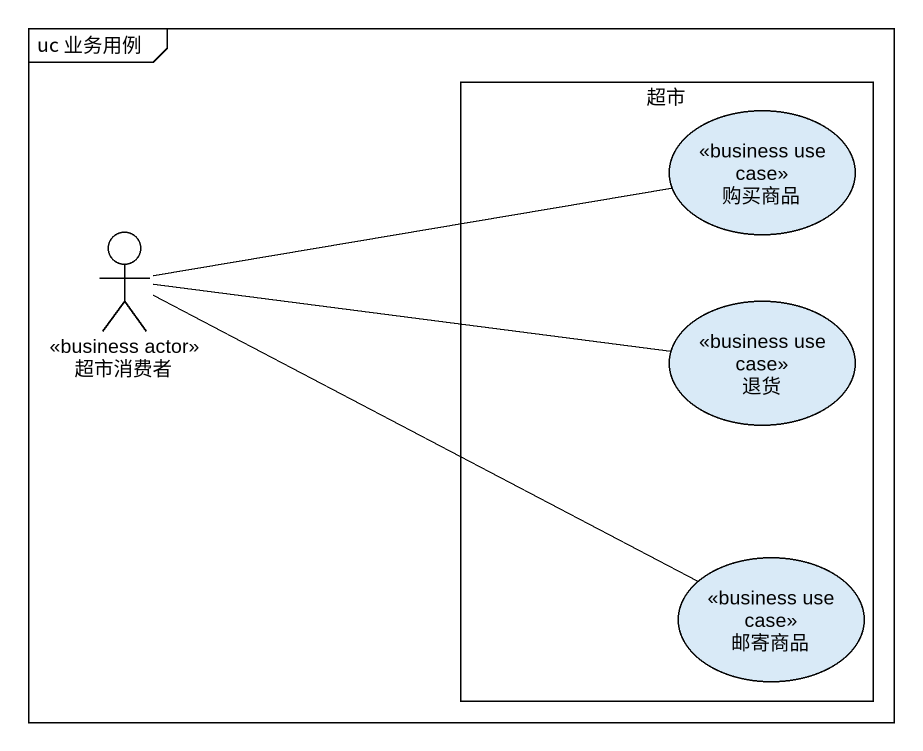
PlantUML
@startuml
mainframe uc 业务用例
rectangle 超市 {
  usecase 购买商品 <<business use case>>
  usecase 退货 <<business use case>>
  usecase 邮寄商品 <<business use case>>
}
actor 超市消费者 <<business actor>>
超市消费者 -right- 购买商品
超市消费者 -right- 退货
超市消费者 -right- 邮寄商品
@enduml
